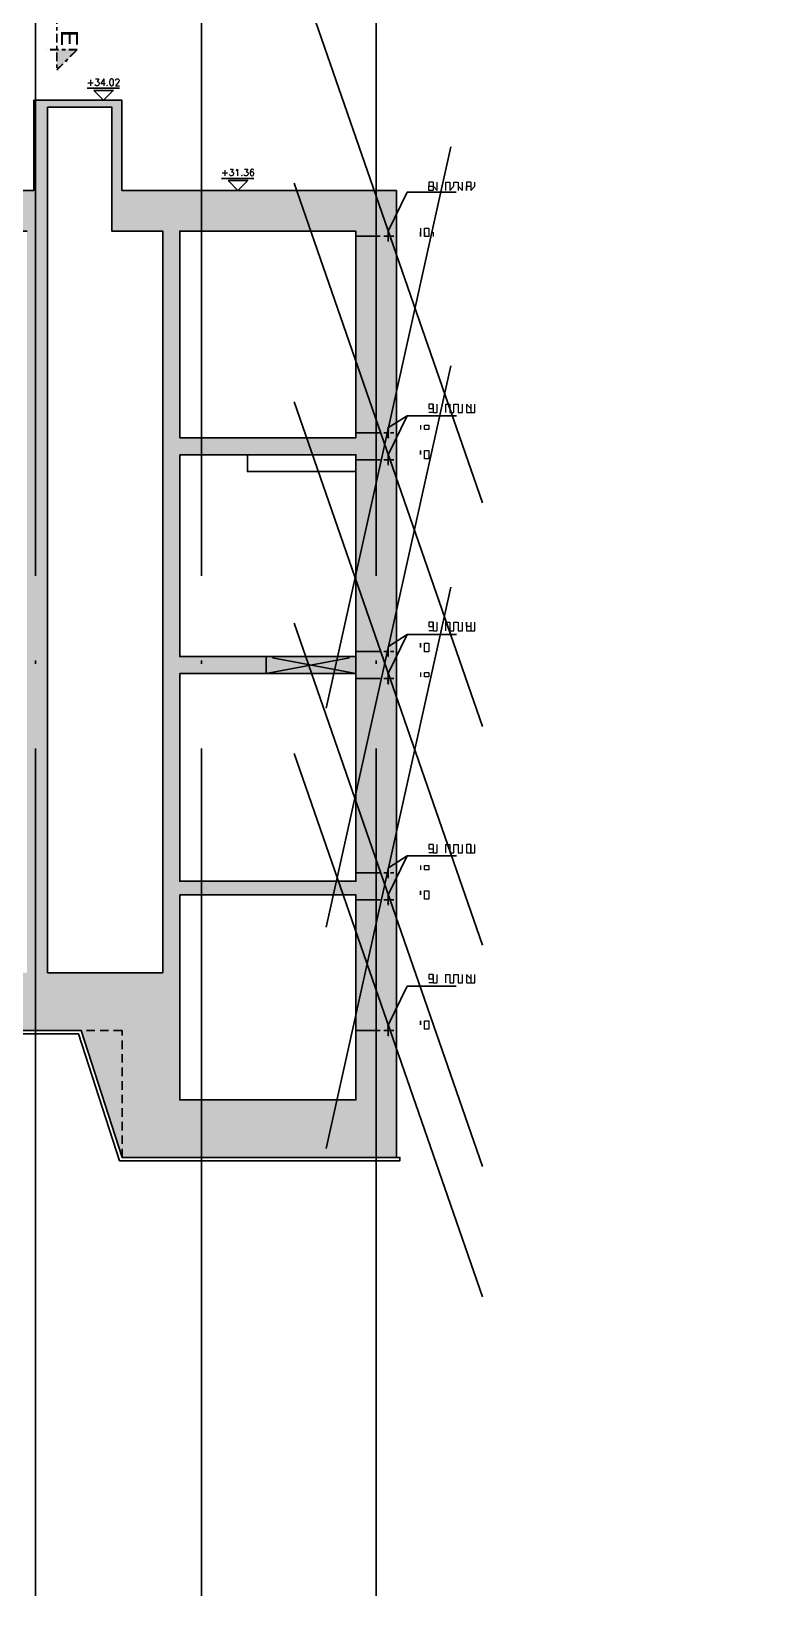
# Model space of a CAD drawing. Header units: millimetres. Extents: x 400382 to 401500, y 4543975 to 4544133.
# Drawn here: x 400862.35 to 400884.07, y 4544012.72 to 4544058.9 of the extents above; entities that cross this region are included whole.
import ezdxf
from ezdxf.enums import TextEntityAlignment as Align

# ---------------------------------------------------------------- set-up
doc = ezdxf.new("R2010")
doc.units = ezdxf.units.MM
for name, pattern in [('ACAD_ISO05W100', [33, 24, -3, 0, -3, 0, -3]), ('AKS', [3, 2.5, -0.25, 0, -0.25]), ('CENTER', [2, 1.25, -0.25, 0.25, -0.25]), ('CIZGI', [0.4, 0.25, -0.15]), ('CONTINU', [0])]:
    doc.linetypes.add(name, pattern=pattern)
for name, color, linetype in [('aks prota', 2, 'AKS'), ('görünüş prota', 4, 'Continuous'), ('inşaat derzi prota', 11, 'Continuous'), ('kesik prota', 2, 'CIZGI'), ('kesit prota', 1, 'Continuous'), ('kesit tarama prota', 252, 'Continuous'), ('kot prota', 4, 'Continuous'), ('not çizgisi prota', 4, 'Continuous'), ('PRT-CST-rc_level', 6, 'Continuous'), ('PRT-CST-rc_levermark', 4, 'Continuous'), ('skesit prota', 7, 'Continuous'), ('st_s_su tutucu', 2, 'Continuous'), ('st_s_ölçü', 4, 'Continuous'), ('tkesit prota', 7, 'Continuous')]:
    doc.layers.add(name, color=color, linetype=linetype)
doc.styles.add('Arial', font='Arial.ttf')
doc.styles.add('OLCU', font='romanstw.shx')
doc.dimstyles.new('1-50', dxfattribs={"dimtxt": 10, "dimasz": 4, "dimexe": 4, "dimexo": 8, "dimgap": 4, "dimtad": 1, "dimdec": 1, "dimrnd": 0.05, "dimzin": 9, "dimdsep": 46, "dimtxsty": 'OLCU', "dimblk1": 'OBLIQUE', "dimblk2": 'OBLIQUE', "dimsah": 1, "dimcen": 2, "dimdle": 4, "dimclrd": 4, "dimclre": 4, "dimclrt": 3, "dimadec": 1, "dimazin": 0, "dimtfac": 1, "dimtdec": 1, "dimtix": 1, "dimtmove": 2, "dimatfit": 3, "dimldrblk": 'OBLIQUE', "dimfxl": 1, "dimtvp": 1, "dimtolj": 1, "dimtzin": 1, "dimarcsym": 0})

# ---------------------------------------------------------------- blocks, each defined once
blk = doc.blocks.new('KOTK5')
at = {"layer": 'PRT-CST-rc_levermark'}
blk.add_line((217, 160), (-213, 160), dxfattribs=at)
blk.add_lwpolyline([(130, 130), (-130, 130), (0, 0)], close=True, dxfattribs=at)
at = {"layer": 'PRT-CST-rc_level', "style": 'OLCU'}
blk.add_attdef('000.00', text='', height=90, dxfattribs=at).set_placement((0, 193), align=Align.CENTER)
blk = doc.blocks.new('_Oblique')
at = {"layer": 'st_s_ölçü', "lineweight": -2}
blk.add_line((-0.5, -0.5), (0.5, 0.5), dxfattribs=at)
blk = doc.blocks.new('D')
at = {"layer": 'st_s_su tutucu', "linetype": 'CONTINU', "ltscale": 0.2}
for p, q in [((-39987.8, 52508.2), (-39992.6, 52508.2)), ((-39992.6, 52508.2), (-39992.6, 52507.4)), ((-39992.6, 52507.4), (-39990.6, 52506.1)), ((-39992.6, 52449), (-39990.6, 52450.3)), ((-39990.6, 52478.7), (-39991.9, 52478.7)), ((-39991.9, 52478.7), (-39991.9, 52477.7)), ((-39991.9, 52477.7), (-39990.6, 52477.7)), ((-39990.6, 52498.5), (-39991.5, 52498.5)), ((-39991.5, 52498.5), (-39991.5, 52497.9)), ((-39991.5, 52497.9), (-39990.6, 52497.9)), ((-39990.6, 52488.5), (-39991.5, 52488.5)), ((-39991.5, 52488.5), (-39991.5, 52487.9)), ((-39991.5, 52487.9), (-39990.6, 52487.9)), ((-39991.5, 52467.9), (-39991.5, 52468.5)), ((-39991.5, 52468.5), (-39990.6, 52468.5)), ((-39990.6, 52467.9), (-39991.5, 52467.9)), ((-39991.5, 52457.9), (-39991.5, 52458.5)), ((-39991.5, 52458.5), (-39990.6, 52458.5)), ((-39990.6, 52457.9), (-39991.5, 52457.9)), ((-39990.6, 52506.1), (-39990.6, 52498.5)), ((-39990.6, 52497.9), (-39990.6, 52488.5)), ((-39990.6, 52487.9), (-39990.6, 52478.7)), ((-39990.6, 52468.5), (-39990.6, 52477.7)), ((-39990.6, 52458.5), (-39990.6, 52467.9)), ((-39990.6, 52450.3), (-39990.6, 52457.9)), ((-39989.8, 52506.1), (-39987.8, 52507.4)), ((-39989.8, 52498.5), (-39989.8, 52506.1)), ((-39988.9, 52498.5), (-39989.8, 52498.5)), ((-39989.8, 52488.5), (-39989.8, 52497.9)), ((-39989.8, 52497.9), (-39988.9, 52497.9)), ((-39988.9, 52488.5), (-39989.8, 52488.5)), ((-39989.8, 52478.7), (-39989.8, 52487.9)), ((-39989.8, 52487.9), (-39988.9, 52487.9)), ((-39988.5, 52478.7), (-39989.8, 52478.7)), ((-39989.8, 52477.7), (-39988.5, 52477.7)), ((-39989.8, 52477.7), (-39989.8, 52468.5)), ((-39989.8, 52468.5), (-39988.9, 52468.5)), ((-39988.9, 52467.9), (-39989.8, 52467.9)), ((-39989.8, 52467.9), (-39989.8, 52458.5)), ((-39989.8, 52458.5), (-39988.9, 52458.5)), ((-39988.9, 52457.9), (-39989.8, 52457.9)), ((-39989.8, 52457.9), (-39989.8, 52450.3)), ((-39989.8, 52450.3), (-39987.8, 52449)), ((-39988.9, 52497.9), (-39988.9, 52498.5)), ((-39988.9, 52487.9), (-39988.9, 52488.5)), ((-39988.9, 52468.5), (-39988.9, 52467.9)), ((-39988.9, 52458.5), (-39988.9, 52457.9)), ((-39988.5, 52477.7), (-39988.5, 52478.7)), ((-39987.8, 52507.4), (-39987.8, 52508.2)), ((-39992.6, 52448.2), (-39992.6, 52449)), ((-39987.8, 52448.2), (-39992.6, 52448.2)), ((-39987.8, 52449), (-39987.8, 52448.2))]:
    blk.add_line(p, q, dxfattribs=at)

msp = doc.modelspace()

# ---------------------------------------------------------------- hatches: boundary and pattern name
at = {"layer": 'kesit tarama prota'}
h = msp.add_hatch(color=256, dxfattribs=at)
h.dxf.hatch_style = 1
h.paths.add_polyline_path([(400863.701, 4544058.362), (400863.1, 4544057.763), (400863.101, 4544058.363)])
h = msp.add_hatch(color=256, dxfattribs=at)
h.dxf.hatch_style = 1
h.paths.add_polyline_path([(400863.705, 4544058.351), (400863.105, 4544057.751), (400863.105, 4544058.351)])
h = msp.add_hatch(color=256, dxfattribs=at)
h.dxf.hatch_style = 1
h.paths.add_polyline_path([(400808.847, 4544017.599), (400784.582, 4544017.599), (400784.582, 4544019.329), (400830.347, 4544019.329), (400830.347, 4544017.599), (400810.187, 4544017.599), (400810.187, 4544015.049), (400843.788, 4544015.049), (400843.788, 4544017.599), (400843.788, 4544031.109), (400843.762, 4544031.109), (400843.762, 4544033.409), (400844.262, 4544033.409), (400844.262, 4544033.609), (400846.641, 4544033.609), (400846.641, 4544031.109), (400843.788, 4544031.109), (400843.788, 4544029.409), (400863.816, 4544029.409), (400865.026, 4544025.659), (400873.123, 4544025.659), (400873.123, 4544054.199), (400865.021, 4544054.199), (400865.021, 4544056.859), (400862.423, 4544056.859), (400862.423, 4544054.199), (400858.123, 4544054.199), (400858.123, 4544057.369), (400857.823, 4544057.369), (400857.823, 4544052.999), (400862.223, 4544052.999), (400862.223, 4544046.899), (400862.223, 4544046.399), (400862.223, 4544040.439), (400862.223, 4544039.939), (400862.223, 4544031.109), (400846.941, 4544031.109), (400846.941, 4544033.409), (400860.423, 4544033.409), (400860.423, 4544033.809), (400844.062, 4544033.809), (400844.062, 4544033.609), (400843.762, 4544033.609), (400843.762, 4544033.999), (400843.462, 4544033.999), (400843.462, 4544034.169), (400843.162, 4544034.169), (400843.162, 4544034.339), (400842.862, 4544034.339), (400842.862, 4544034.509), (400842.562, 4544034.509), (400842.562, 4544034.679), (400842.262, 4544034.679), (400842.262, 4544034.849), (400841.962, 4544034.849), (400841.962, 4544035.019), (400841.662, 4544035.019), (400841.662, 4544035.189), (400841.362, 4544035.189), (400841.362, 4544035.359), (400841.062, 4544035.359), (400841.062, 4544035.529), (400840.762, 4544035.529), (400840.762, 4544035.699), (400840.462, 4544035.699), (400840.462, 4544035.869), (400840.162, 4544035.869), (400840.162, 4544036.039), (400838.962, 4544036.039), (400838.962, 4544036.209), (400838.662, 4544036.209), (400838.662, 4544036.379), (400838.362, 4544036.379), (400838.362, 4544036.549), (400838.062, 4544036.549), (400838.062, 4544036.719), (400837.762, 4544036.719), (400837.762, 4544036.889), (400837.462, 4544036.889), (400837.462, 4544037.059), (400837.162, 4544037.059), (400837.162, 4544037.229), (400836.862, 4544037.229), (400836.862, 4544037.399), (400836.562, 4544037.399), (400836.562, 4544037.569), (400836.262, 4544037.569), (400836.262, 4544037.739), (400835.962, 4544037.739), (400835.962, 4544037.909), (400835.662, 4544037.909), (400835.662, 4544038.079), (400835.362, 4544038.079), (400835.362, 4544038.249), (400834.162, 4544038.249), (400834.162, 4544038.419), (400833.862, 4544038.419), (400833.862, 4544038.589), (400833.562, 4544038.589), (400833.562, 4544038.759), (400833.262, 4544038.759), (400833.262, 4544038.929), (400832.962, 4544038.929), (400832.962, 4544039.099), (400832.662, 4544039.099), (400832.662, 4544039.269), (400832.362, 4544039.269), (400832.362, 4544039.439), (400832.062, 4544039.439), (400832.062, 4544039.609), (400831.762, 4544039.609), (400831.762, 4544039.779), (400831.462, 4544039.779), (400831.462, 4544039.949), (400831.162, 4544039.949), (400831.162, 4544040.119), (400830.862, 4544040.119), (400830.862, 4544040.289), (400830.562, 4544040.289), (400830.562, 4544040.439), (400815.338, 4544040.439), (400815.338, 4544046.349), (400815.038, 4544046.349), (400815.038, 4544040.439), (400809.038, 4544040.439), (400809.038, 4544046.349), (400808.738, 4544046.349), (400808.738, 4544040.439), (400808.738, 4544040.339), (400808.488, 4544040.339), (400808.488, 4544040.439), (400793.228, 4544040.439), (400793.228, 4544039.939), (400828.012, 4544039.939), (400828.012, 4544038.439), (400832.334, 4544038.439), (400840.353, 4544033.809), (400795.528, 4544033.809), (400795.528, 4544033.409), (400840.841, 4544033.409), (400840.841, 4544031.109), (400820.058, 4544031.109), (400820.058, 4544033.359), (400819.758, 4544033.359), (400819.758, 4544031.109), (400802.758, 4544031.109), (400802.758, 4544033.359), (400802.458, 4544033.359), (400802.458, 4544031.109), (400795.628, 4544031.109), (400795.628, 4544030.109), (400840.725, 4544030.109), (400840.725, 4544025.649), (400795.628, 4544025.649), (400795.628, 4544024.149), (400793.528, 4544024.149), (400793.528, 4544025.649), (400776.217, 4544025.649), (400776.217, 4544025.449), (400775.917, 4544025.449), (400775.917, 4544025.839), (400775.627, 4544025.839), (400775.627, 4544026.009), (400775.337, 4544026.009), (400775.337, 4544026.179), (400775.047, 4544026.179), (400775.047, 4544026.349), (400774.757, 4544026.349), (400774.757, 4544026.519), (400774.467, 4544026.519), (400774.467, 4544026.689), (400774.177, 4544026.689), (400774.177, 4544026.859), (400773.887, 4544026.859), (400773.887, 4544027.029), (400773.597, 4544027.029), (400773.597, 4544027.199), (400773.307, 4544027.199), (400773.307, 4544027.369), (400773.017, 4544027.369), (400773.017, 4544027.539), (400772.727, 4544027.539), (400772.727, 4544027.709), (400772.437, 4544027.709), (400772.437, 4544027.879), (400772.147, 4544027.879), (400772.147, 4544028.049), (400771.857, 4544028.049), (400771.857, 4544028.219), (400771.567, 4544028.219), (400771.567, 4544028.389), (400770.077, 4544028.389), (400770.077, 4544028.559), (400769.787, 4544028.559), (400769.787, 4544028.729), (400769.497, 4544028.729), (400769.497, 4544028.899), (400769.207, 4544028.899), (400769.207, 4544029.069), (400768.917, 4544029.069), (400768.917, 4544029.239), (400768.627, 4544029.239), (400768.627, 4544029.409), (400768.337, 4544029.409), (400768.337, 4544029.579), (400768.047, 4544029.579), (400768.047, 4544029.749), (400767.757, 4544029.749), (400767.757, 4544029.919), (400767.467, 4544029.919), (400767.467, 4544030.089), (400767.177, 4544030.089), (400767.177, 4544030.259), (400766.887, 4544030.259), (400766.887, 4544030.429), (400766.597, 4544030.429), (400766.597, 4544030.599), (400766.307, 4544030.599), (400766.307, 4544030.769), (400766.017, 4544030.769), (400766.017, 4544030.939), (400765.727, 4544030.939), (400765.727, 4544031.109), (400764.237, 4544031.109), (400764.237, 4544031.279), (400763.947, 4544031.279), (400763.947, 4544031.449), (400763.657, 4544031.449), (400763.657, 4544031.619), (400763.367, 4544031.619), (400763.367, 4544031.789), (400763.077, 4544031.789), (400763.077, 4544031.959), (400762.787, 4544031.959), (400762.787, 4544032.129), (400762.497, 4544032.129), (400762.497, 4544032.299), (400762.207, 4544032.299), (400762.207, 4544032.469), (400761.917, 4544032.469), (400761.917, 4544032.639), (400761.627, 4544032.639), (400761.627, 4544032.809), (400761.337, 4544032.809), (400761.337, 4544032.979), (400761.047, 4544032.979), (400761.047, 4544033.149), (400760.757, 4544033.149), (400760.757, 4544033.319), (400760.467, 4544033.319), (400760.467, 4544033.489), (400760.177, 4544033.489), (400760.177, 4544033.659), (400759.887, 4544033.659), (400759.887, 4544033.809), (400733.323, 4544033.809), (400733.323, 4544039.939), (400740.873, 4544039.939), (400740.873, 4544040.439), (400733.323, 4544040.439), (400733.323, 4544046.399), (400769.783, 4544046.399), (400769.783, 4544046.899), (400733.323, 4544046.899), (400733.323, 4544052.999), (400751.63, 4544052.999), (400751.63, 4544055.579), (400751.33, 4544055.579), (400751.33, 4544054.199), (400733.123, 4544054.199), (400733.123, 4544054.729), (400730.523, 4544054.729), (400730.523, 4544054.199), (400722.423, 4544054.199), (400722.423, 4544029.409), (400734.214, 4544029.409), (400735.423, 4544025.659), (400742.173, 4544025.659), (400743.383, 4544029.409), (400759.175, 4544029.409), (400761.855, 4544024.049), (400771.142, 4544024.049), (400771.142, 4544025.649), (400770.077, 4544025.649), (400770.077, 4544028.189), (400771.222, 4544028.189), (400775.617, 4544025.613), (400775.617, 4544024.619), (400774.2, 4544024.619), (400774.2, 4544025.249), (400773.044, 4544025.249), (400773.044, 4544025.649), (400771.142, 4544025.649), (400771.142, 4544024.049), (400771.142, 4544017.599), (400771.142, 4544015.049), (400808.847, 4544015.049)])
h.paths.add_polyline_path([(400782.881, 4544019.529), (400782.881, 4544019.329), (400784.156, 4544019.329), (400784.156, 4544017.599), (400783.067, 4544017.599), (400781.384, 4544017.049), (400779.104, 4544017.049), (400777.421, 4544017.599), (400774.205, 4544017.599), (400774.205, 4544023.749), (400779.647, 4544023.749), (400779.647, 4544025.049), (400792.928, 4544025.049), (400792.928, 4544023.549), (400796.228, 4544023.549), (400796.228, 4544025.049), (400840.725, 4544025.049), (400840.725, 4544017.599), (400837.509, 4544017.599), (400835.826, 4544017.049), (400833.546, 4544017.049), (400831.863, 4544017.599), (400830.774, 4544017.599), (400830.774, 4544019.329), (400832.049, 4544019.329), (400832.049, 4544019.529)], flags=16)
h.paths.add_polyline_path([(400779.047, 4544024.149), (400775.917, 4544024.149), (400775.917, 4544025.249), (400776.417, 4544025.249), (400776.417, 4544025.449), (400779.047, 4544025.449)], flags=16)
h.paths.add_polyline_path([(400769.777, 4544025.649), (400763.555, 4544025.649), (400763.555, 4544030.509), (400763.555, 4544031.109), (400758.368, 4544031.109), (400758.368, 4544033.609), (400759.576, 4544033.609), (400763.555, 4544031.277), (400763.555, 4544031.109), (400763.555, 4544030.509), (400764.773, 4544030.509), (400769.777, 4544027.62)], flags=16)
h.paths.add_polyline_path([(400758.068, 4544031.109), (400740.773, 4544031.109), (400740.473, 4544031.109), (400740.473, 4544027.359), (400737.123, 4544027.359), (400737.123, 4544031.109), (400736.823, 4544031.109), (400733.323, 4544031.109), (400733.323, 4544033.409), (400758.068, 4544033.409)], flags=16)
h.paths.add_polyline_path([(400828.612, 4544038.939), (400828.612, 4544040.239), (400830.245, 4544040.239), (400832.468, 4544038.979), (400832.468, 4544038.939)], flags=16)
h.paths.add_polyline_path([(400834.162, 4544037.961), (400834.162, 4544038.049), (400835.009, 4544038.049), (400838.662, 4544035.979), (400838.662, 4544035.363)], flags=16)
h.paths.add_polyline_path([(400838.962, 4544035.19), (400838.962, 4544035.839), (400839.809, 4544035.839), (400843.462, 4544033.769), (400843.462, 4544031.109), (400841.341, 4544031.109), (400841.341, 4544033.816)], flags=16)
h.paths.add_polyline_path([(400732.723, 4544031.109), (400729.323, 4544031.109), (400729.323, 4544052.999), (400730.823, 4544052.999), (400730.823, 4544054.429), (400732.723, 4544054.429)], flags=16)
h.paths.add_polyline_path([(400728.823, 4544031.109), (400723.623, 4544031.109), (400723.623, 4544033.409), (400728.823, 4544033.409)], flags=16)
h.paths.add_polyline_path([(400728.823, 4544033.809), (400723.623, 4544033.809), (400723.623, 4544039.939), (400728.823, 4544039.939)], flags=16)
h.paths.add_polyline_path([(400728.823, 4544040.439), (400723.623, 4544040.439), (400723.623, 4544046.399), (400728.823, 4544046.399)], flags=16)
h.paths.add_polyline_path([(400728.823, 4544046.899), (400723.623, 4544046.899), (400723.623, 4544052.999), (400728.823, 4544052.999)], flags=16)
h.paths.add_polyline_path([(400862.826, 4544031.109), (400862.826, 4544056.659), (400864.721, 4544056.659), (400864.721, 4544052.999), (400866.226, 4544052.999), (400866.226, 4544031.109)], flags=16)
h.paths.add_polyline_path([(400866.726, 4544027.359), (400866.726, 4544033.409), (400871.923, 4544033.409), (400871.923, 4544031.109), (400871.923, 4544027.359)], flags=16)
h.paths.add_polyline_path([(400866.726, 4544033.809), (400866.726, 4544039.939), (400871.923, 4544039.939), (400871.923, 4544033.809)], flags=16)
h.paths.add_polyline_path([(400866.726, 4544040.439), (400866.726, 4544046.399), (400871.923, 4544046.399), (400871.923, 4544040.439)], flags=16)
h.paths.add_polyline_path([(400866.726, 4544046.899), (400866.726, 4544052.999), (400871.923, 4544052.999), (400871.923, 4544046.899)], flags=16)

# ---------------------------------------------------------------- linework, layer by layer
at = {"layer": 'aks prota', "ltscale": 10}
for p, q in [((400862.473, 4544012.724), (400862.473, 4544060.553)), ((400867.373, 4544012.724), (400867.373, 4544060.553)), ((400872.523, 4544012.724), (400872.523, 4544060.553))]:
    msp.add_line(p, q, dxfattribs=at)
at = {"layer": 'görünüş prota', "color": 4}
msp.add_lwpolyline([(400868.723, 4544046.399), (400868.723, 4544045.899), (400871.923, 4544045.899)], dxfattribs=at)
at = {"layer": 'görünüş prota'}
msp.add_lwpolyline([(400847.212, 4544029.309), (400863.743, 4544029.309), (400864.953, 4544025.559), (400873.223, 4544025.559), (400873.223, 4544025.659), (400873.123, 4544025.659)], dxfattribs=at)
at = {"layer": 'inşaat derzi prota', "linetype": 'ACAD_ISO05W100', "ltscale": 0.03}
for points in [[(400871.923, 4544052.849), (400873.123, 4544052.849)], [(400871.923, 4544047.049), (400873.123, 4544047.049)], [(400871.923, 4544046.249), (400873.123, 4544046.249)], [(400871.923, 4544040.59), (400873.123, 4544040.59)], [(400871.923, 4544039.79), (400873.123, 4544039.79)], [(400871.923, 4544034.06), (400873.123, 4544034.06)], [(400871.923, 4544033.26), (400873.123, 4544033.26)], [(400871.923, 4544029.409), (400873.123, 4544029.409)]]:
    msp.add_lwpolyline(points, dxfattribs=at)
at = {"layer": 'kesik prota', "ltscale": 10}
msp.add_lwpolyline([(400869.273, 4544040.439), (400869.273, 4544039.939), (400871.923, 4544040.439), (400871.923, 4544039.939), (400869.273, 4544040.439)], dxfattribs=at)
at = {"layer": 'kesik prota'}
msp.add_lwpolyline([(400865.026, 4544025.659), (400865.026, 4544029.409), (400863.816, 4544029.409)], dxfattribs=at)
at = {"layer": 'kesit prota', "color": 1}
for points in [[(400873.123, 4544054.199), (400865.021, 4544054.199), (400865.021, 4544056.859), (400862.423, 4544056.859), (400862.423, 4544054.199), (400858.123, 4544054.199), (400858.123, 4544057.369), (400857.823, 4544057.369), (400857.823, 4544052.999), (400862.223, 4544052.999)], [(400865.026, 4544025.659), (400873.123, 4544025.659), (400873.123, 4544054.199)], [(400866.726, 4544046.899), (400871.923, 4544046.899), (400871.923, 4544052.999)], [(400866.726, 4544046.899), (400866.726, 4544052.999), (400871.923, 4544052.999)], [(400871.923, 4544040.439), (400871.923, 4544046.399), (400866.726, 4544046.399)], [(400866.726, 4544046.399), (400866.726, 4544040.439), (400871.923, 4544040.439)], [(400866.726, 4544039.939), (400866.726, 4544033.809), (400871.923, 4544033.809), (400871.923, 4544039.939)], [(400871.923, 4544039.939), (400866.726, 4544039.939)], [(400843.788, 4544031.109), (400843.762, 4544031.109), (400843.762, 4544033.409), (400844.262, 4544033.409), (400844.262, 4544033.609), (400846.641, 4544033.609), (400846.641, 4544031.109), (400843.788, 4544031.109), (400843.788, 4544029.409), (400863.816, 4544029.409), (400865.026, 4544025.659)], [(400871.923, 4544031.109), (400871.923, 4544031.109), (400871.923, 4544033.409), (400866.726, 4544033.409)]]:
    msp.add_lwpolyline(points, dxfattribs=at)
msp.add_lwpolyline([(400862.826, 4544056.659), (400864.721, 4544056.659), (400864.721, 4544052.999), (400866.226, 4544052.999), (400866.226, 4544031.109), (400862.826, 4544031.109)], close=True, dxfattribs=at)
at = {"layer": 'kesit prota'}
msp.add_lwpolyline([(400866.726, 4544033.409), (400866.726, 4544027.359), (400871.923, 4544027.359), (400871.923, 4544031.109)], dxfattribs=at)
at = {"layer": 'skesit prota', "linetype": 'CENTER', "ltscale": 0.2}
for p, q in [((400863.701, 4544058.362), (400862.801, 4544058.363)), ((400863.705, 4544058.351), (400862.805, 4544058.351)), ((400863.1, 4544057.763), (400863.701, 4544058.362)), ((400863.105, 4544057.751), (400863.705, 4544058.351))]:
    msp.add_line(p, q, dxfattribs=at)
msp.add_lwpolyline([(400863.148, 4544096.217), (400863.1, 4544057.763)], dxfattribs=at)
at = {"layer": 'st_s_ölçü', "color": 6, "lineweight": 0}
for points in [[(400874.197, 4544054.447), (400874.074, 4544054.447), (400874.074, 4544054.323), (400874.197, 4544054.323), (400874.197, 4544054.199), (400874.074, 4544054.199), (400874.074, 4544054.323)], [(400874.197, 4544054.447), (400874.197, 4544054.323), (400874.321, 4544054.199), (400874.321, 4544054.323), (400874.321, 4544054.447)], [(400874.569, 4544054.447), (400874.569, 4544054.199)], [(400874.569, 4544054.447), (400874.692, 4544054.447)], [(400874.692, 4544054.447), (400874.692, 4544054.323), (400874.692, 4544054.199), (400874.816, 4544054.323), (400874.816, 4544054.447)], [(400874.816, 4544054.447), (400874.94, 4544054.447)], [(400874.94, 4544054.447), (400874.94, 4544054.199)], [(400874.94, 4544054.447), (400874.94, 4544054.323), (400875.064, 4544054.199), (400875.064, 4544054.323), (400875.064, 4544054.447)], [(400875.311, 4544054.447), (400875.187, 4544054.447), (400875.187, 4544054.323), (400875.187, 4544054.199), (400875.187, 4544054.323), (400875.311, 4544054.323)], [(400875.311, 4544054.447), (400875.311, 4544054.323), (400875.311, 4544054.199), (400875.435, 4544054.323), (400875.435, 4544054.447)], [(400873.826, 4544053.086), (400873.826, 4544052.962)], [(400873.95, 4544052.962), (400873.95, 4544052.838)], [(400874.197, 4544052.962), (400874.197, 4544052.838)], [(400874.197, 4544047.764), (400874.197, 4544047.888), (400874.074, 4544047.888), (400874.074, 4544047.764), (400874.197, 4544047.764), (400874.197, 4544047.64), (400874.074, 4544047.64)], [(400874.197, 4544047.888), (400874.197, 4544047.764), (400874.197, 4544047.64), (400874.321, 4544047.64), (400874.321, 4544047.764), (400874.321, 4544047.888)], [(400874.569, 4544047.888), (400874.569, 4544047.64)], [(400874.569, 4544047.888), (400874.692, 4544047.888)], [(400874.692, 4544047.888), (400874.692, 4544047.764), (400874.692, 4544047.64), (400874.816, 4544047.64), (400874.816, 4544047.764), (400874.816, 4544047.888)], [(400874.816, 4544047.888), (400874.94, 4544047.888)], [(400874.94, 4544047.888), (400874.94, 4544047.64)], [(400874.94, 4544047.888), (400874.94, 4544047.764), (400874.94, 4544047.64), (400875.064, 4544047.64), (400875.064, 4544047.764), (400875.064, 4544047.888)], [(400875.311, 4544047.764), (400875.187, 4544047.888), (400875.187, 4544047.764), (400875.187, 4544047.64), (400875.311, 4544047.64)], [(400875.311, 4544047.888), (400875.311, 4544047.764), (400875.311, 4544047.64), (400875.435, 4544047.64), (400875.435, 4544047.764), (400875.435, 4544047.888)], [(400873.826, 4544047.269), (400873.826, 4544047.145)], [(400874.197, 4544041.328), (400874.197, 4544041.452), (400874.074, 4544041.452), (400874.074, 4544041.328), (400874.197, 4544041.328), (400874.197, 4544041.205), (400874.074, 4544041.205)], [(400874.197, 4544041.452), (400874.197, 4544041.205), (400874.321, 4544041.205), (400874.321, 4544041.452)], [(400874.569, 4544041.452), (400874.569, 4544041.205)], [(400874.569, 4544041.452), (400874.692, 4544041.452)], [(400874.692, 4544041.452), (400874.692, 4544041.205), (400874.816, 4544041.205), (400874.816, 4544041.452)], [(400874.816, 4544041.452), (400874.94, 4544041.452)], [(400874.94, 4544041.452), (400874.94, 4544041.205)], [(400874.94, 4544041.452), (400874.94, 4544041.205), (400875.064, 4544041.205), (400875.064, 4544041.452)], [(400875.311, 4544041.328), (400875.187, 4544041.328), (400875.187, 4544041.452), (400875.187, 4544041.328), (400875.187, 4544041.205), (400875.311, 4544041.205)], [(400875.311, 4544041.452), (400875.311, 4544041.205), (400875.435, 4544041.205), (400875.435, 4544041.452)], [(400873.826, 4544040.833), (400873.826, 4544040.71), (400873.826, 4544040.833), (400873.826, 4544040.71)], [(400873.826, 4544039.967), (400873.826, 4544039.843)], [(400874.197, 4544034.893), (400874.074, 4544034.893), (400874.074, 4544034.769), (400874.197, 4544034.769), (400874.197, 4544034.645), (400874.074, 4544034.645)], [(400874.197, 4544034.893), (400874.197, 4544034.769), (400874.197, 4544034.645), (400874.321, 4544034.645), (400874.321, 4544034.769), (400874.321, 4544034.893)], [(400874.569, 4544034.893), (400874.569, 4544034.645)], [(400874.569, 4544034.893), (400874.692, 4544034.893)], [(400874.692, 4544034.893), (400874.692, 4544034.769), (400874.692, 4544034.645), (400874.816, 4544034.645), (400874.816, 4544034.769), (400874.816, 4544034.893)], [(400874.816, 4544034.893), (400874.94, 4544034.893)], [(400874.94, 4544034.893), (400874.94, 4544034.645)], [(400874.94, 4544034.893), (400874.94, 4544034.769), (400874.94, 4544034.645), (400875.064, 4544034.645), (400875.064, 4544034.769), (400875.064, 4544034.893)], [(400875.311, 4544034.893), (400875.311, 4544034.769), (400875.311, 4544034.645), (400875.435, 4544034.645), (400875.435, 4544034.769), (400875.435, 4544034.893)], [(400873.826, 4544034.274), (400873.826, 4544034.15)], [(400874.197, 4544030.933), (400874.197, 4544031.056), (400874.074, 4544031.056), (400874.074, 4544030.933), (400874.197, 4544030.933), (400874.197, 4544030.809), (400874.074, 4544030.809)], [(400874.197, 4544031.056), (400874.197, 4544030.933), (400874.197, 4544030.809), (400874.321, 4544030.809), (400874.321, 4544030.933), (400874.321, 4544031.056)], [(400874.569, 4544031.056), (400874.569, 4544030.809)], [(400874.569, 4544031.056), (400874.692, 4544031.056)], [(400874.692, 4544031.056), (400874.692, 4544030.933), (400874.692, 4544030.809), (400874.816, 4544030.809), (400874.816, 4544030.933), (400874.816, 4544031.056)], [(400874.816, 4544031.056), (400874.94, 4544031.056)], [(400874.94, 4544031.056), (400874.94, 4544030.809)], [(400874.94, 4544031.056), (400874.94, 4544030.933), (400874.94, 4544030.809), (400875.064, 4544030.809), (400875.064, 4544030.933), (400875.064, 4544031.056)], [(400875.311, 4544030.933), (400875.187, 4544031.056), (400875.187, 4544030.933), (400875.187, 4544030.809), (400875.311, 4544030.809)], [(400875.311, 4544031.056), (400875.311, 4544030.933), (400875.311, 4544030.809), (400875.435, 4544030.809), (400875.435, 4544030.933), (400875.435, 4544031.056)]]:
    msp.add_lwpolyline(points, dxfattribs=at)
for points in [[(400873.826, 4544052.962), (400873.826, 4544052.838), (400873.826, 4544052.962)], [(400873.95, 4544052.838), (400873.95, 4544053.086), (400874.074, 4544053.086), (400874.074, 4544052.962), (400874.074, 4544052.838), (400873.95, 4544052.838)], [(400873.95, 4544047.145), (400873.95, 4544047.269), (400874.074, 4544047.269), (400874.074, 4544047.145), (400873.95, 4544047.145)], [(400873.826, 4544046.403), (400873.826, 4544046.526), (400873.826, 4544046.403)], [(400873.95, 4544046.279), (400873.95, 4544046.526), (400874.074, 4544046.526), (400874.074, 4544046.403), (400874.074, 4544046.279), (400873.95, 4544046.279)], [(400873.95, 4544040.586), (400873.95, 4544040.833), (400874.074, 4544040.833), (400874.074, 4544040.71), (400874.074, 4544040.586), (400873.95, 4544040.586)], [(400873.95, 4544039.843), (400873.95, 4544039.967), (400874.074, 4544039.967), (400874.074, 4544039.843), (400873.95, 4544039.843)], [(400875.311, 4544034.769), (400875.311, 4544034.893), (400875.187, 4544034.893), (400875.187, 4544034.769), (400875.187, 4544034.645), (400875.311, 4544034.645), (400875.311, 4544034.769)], [(400873.95, 4544034.15), (400873.95, 4544034.274), (400874.074, 4544034.274), (400874.074, 4544034.15), (400873.95, 4544034.15)], [(400873.826, 4544033.408), (400873.826, 4544033.532), (400873.826, 4544033.408)], [(400873.95, 4544033.284), (400873.95, 4544033.532), (400874.074, 4544033.532), (400874.074, 4544033.408), (400874.074, 4544033.284), (400873.95, 4544033.284)], [(400873.826, 4544029.571), (400873.826, 4544029.695), (400873.826, 4544029.571)], [(400873.95, 4544029.448), (400873.95, 4544029.695), (400874.074, 4544029.695), (400874.074, 4544029.571), (400874.074, 4544029.448), (400873.95, 4544029.448)]]:
    msp.add_lwpolyline(points, close=True, dxfattribs=at)

# ---------------------------------------------------------------- block references
at = {"layer": 'kot prota', "linetype": 'CONTINU', "ltscale": 0.1}
ref = msp.add_blockref('KOTK5', (400864.477, 4544056.859), dxfattribs=dict(at, xscale=-0.002222222222222222, yscale=0.002222222222222222, zscale=0.002222222222222222, rotation=359.9999999999902))
ref.add_attrib('000.00', '+34.02', dxfattribs={"layer": 'PRT-CST-rc_level', "height": 0.2, "style": 'OLCU'}).set_placement((400864.477, 4544057.288), align=Align.CENTER)
ref = msp.add_blockref('KOTK5', (400868.443, 4544054.199), dxfattribs=dict(at, xscale=-0.002222222222222222, yscale=0.002222222222222222, zscale=0.002222222222222222, rotation=359.9999999999902))
ref.add_attrib('000.00', '+31.36', dxfattribs={"layer": 'PRT-CST-rc_level', "height": 0.2, "style": 'OLCU'}).set_placement((400868.443, 4544054.628), align=Align.CENTER)
at = {"layer": 'st_s_ölçü', "xscale": -0.004999999999999998, "yscale": 0.004999999999999998, "zscale": 0.004999999999999998, "rotation": 180}
for p in [(401072.824, 4544315.24), (401072.824, 4544309.44), (401072.824, 4544308.64), (401072.824, 4544302.981), (401072.824, 4544302.181), (401072.824, 4544296.451), (401072.824, 4544295.651), (401072.824, 4544291.8)]:
    msp.add_blockref('D', p, dxfattribs=at)

# ---------------------------------------------------------------- texts
at = {"layer": 'tkesit prota', "style": 'Arial'}
for rotation, p in [(269.9285, (400863.22, 4544058.935)), (270, (400863.223, 4544058.923))]:
    msp.add_text('E', height=0.5, rotation=rotation, dxfattribs=at).set_placement(p)

# ---------------------------------------------------------------- leaders
at = {"layer": 'not çizgisi prota'}
for points in [[(400860.815, 4544065.01), (400861.869, 4544064.219), (400863.311, 4544064.213)], [(400872.879, 4544052.999), (400873.437, 4544054.149), (400874.876, 4544054.149)], [(400872.879, 4544046.399), (400873.437, 4544047.549), (400874.876, 4544047.549)], [(400872.886, 4544047.198), (400873.437, 4544047.549), (400874.888, 4544047.549)], [(400872.879, 4544039.94), (400873.437, 4544041.09), (400874.876, 4544041.09)], [(400872.886, 4544040.739), (400873.437, 4544041.09), (400874.888, 4544041.09)], [(400872.879, 4544033.41), (400873.437, 4544034.56), (400874.876, 4544034.56)], [(400872.886, 4544034.209), (400873.437, 4544034.56), (400874.888, 4544034.56)], [(400872.879, 4544029.559), (400873.437, 4544030.709), (400874.876, 4544030.709)]]:
    msp.add_leader(points, dimstyle='1-50', override={"dimasz": 12, "dimgap": 4, "dimtad": 0}, dxfattribs=at)

doc.saveas('drawing.dxf')
